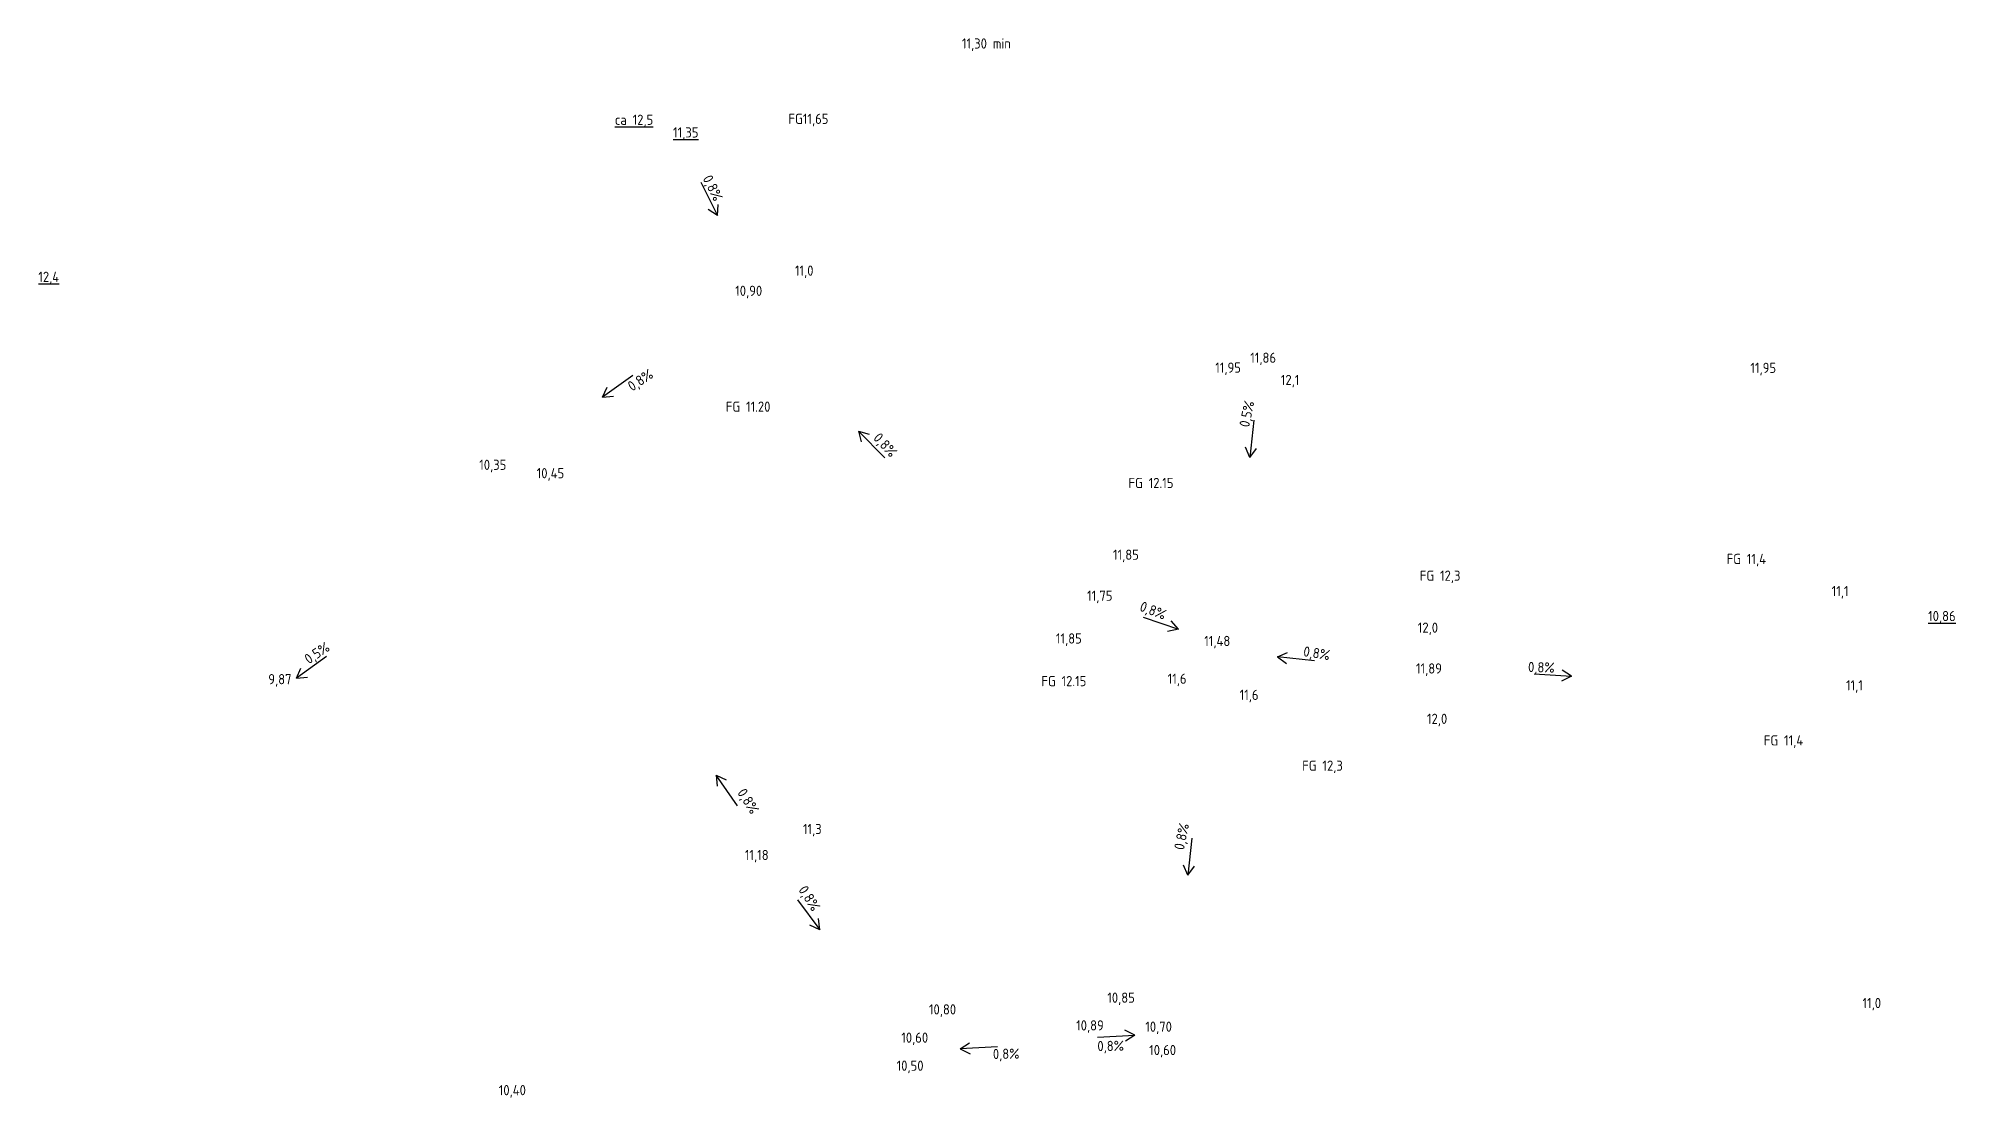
# Model space of a CAD drawing. Header units: metres. Extents: x 119354 to 119824, y 6148214 to 6148474.
import ezdxf

# ---------------------------------------------------------------- set-up
doc = ezdxf.new("R2010")
doc.units = ezdxf.units.M
doc.header["$LTSCALE"] = 0.5
doc.header["$MEASUREMENT"] = 0
doc.layers.add('Z-carro', color=3, linetype='Continuous')
doc.styles.add('Iso', font='iso.shx')

msp = doc.modelspace()

# ---------------------------------------------------------------- linework, layer by layer
at = {"layer": 'Z-carro', "extrusion": (1.41091e-08, -2.66725e-08, 1), "elevation": -0.16, "flags": 128}
for points in [[(119516.49, 6148438.56), (119520.63, 6148430.41), (119518.35, 6148431.9)], [(119516.49, 6148438.56), (119520.63, 6148430.41), (119520.77, 6148433.13)], [(119499.89, 6148391.22), (119492.46, 6148385.89), (119493.59, 6148388.37)], [(119499.89, 6148391.22), (119492.46, 6148385.89), (119495.17, 6148386.16)], [(119652.01, 6148380.25), (119651.04, 6148371.16), (119649.94, 6148373.65)], [(119652.01, 6148380.25), (119651.04, 6148371.16), (119652.64, 6148373.36)], [(119561.57, 6148371.09), (119555.15, 6148377.61), (119557.77, 6148376.88)], [(119561.57, 6148371.09), (119555.15, 6148377.61), (119555.84, 6148374.98)], [(119624.91, 6148332.05), (119633.55, 6148329.07), (119630.88, 6148328.55)], [(119624.91, 6148332.05), (119633.55, 6148329.07), (119631.77, 6148331.12)], [(119424.87, 6148322.41), (119417.44, 6148317.08), (119418.57, 6148319.56)], [(119424.87, 6148322.41), (119417.44, 6148317.08), (119420.15, 6148317.35)], [(119666.87, 6148321.32), (119657.78, 6148322.31), (119660.27, 6148323.4)], [(119666.87, 6148321.32), (119657.78, 6148322.31), (119659.97, 6148320.71)], [(119720.65, 6148318.17), (119729.77, 6148317.57), (119727.51, 6148319.08)], [(119720.65, 6148318.17), (119729.77, 6148317.57), (119727.33, 6148316.37)], [(119525.49, 6148285.83), (119520.25, 6148293.32), (119522.71, 6148292.17)], [(119525.49, 6148285.83), (119520.25, 6148293.32), (119520.49, 6148290.61)], [(119636.82, 6148277.91), (119635.85, 6148268.82), (119634.75, 6148271.31)], [(119636.82, 6148277.91), (119635.85, 6148268.82), (119637.45, 6148271.02)], [(119540.22, 6148262.79), (119545.69, 6148255.47), (119545.37, 6148258.17)], [(119540.22, 6148262.79), (119545.69, 6148255.47), (119543.19, 6148256.54)], [(119613.69, 6148229.16), (119622.82, 6148229.66), (119620.4, 6148230.88)], [(119613.69, 6148229.16), (119622.82, 6148229.66), (119620.54, 6148228.17)], [(119589.22, 6148226.81), (119580.09, 6148226.28), (119582.36, 6148227.77)], [(119589.22, 6148226.81), (119580.09, 6148226.28), (119582.52, 6148225.06)]]:
    msp.add_lwpolyline(points, dxfattribs=at)

# ---------------------------------------------------------------- texts
at = {"layer": 'Z-carro', "extrusion": (1.41091e-08, -2.66725e-08, 1), "style": 'Iso', "oblique": 360}
for s, rotation, p in [('11,30 min', 0.045, (119580.48, 6148471.29, -0.16)), ('%%uca 12,5', 0.045, (119495.47, 6148452.61, -0.16)), ('FG11,65', 0.045, (119537.99, 6148452.84, -0.16)), ('%%u11,35', 0.045, (119509.72, 6148449.51, -0.16)), ('%%u12,4', 0.045, (119354.24, 6148414.14, -0.16)), ('11,0', 0.045, (119539.57, 6148415.66, -0.16)), ('10,90', 0.045, (119524.94, 6148410.71, -0.16)), ('11,95', 0.045, (119642.53, 6148391.9, -0.16)), ('11,86', 0.045, (119651.1, 6148394.32, -0.16)), ('11,95', 0.045, (119773.62, 6148391.84, -0.16)), ('12,1', 0.045, (119658.6, 6148388.88, -0.16)), ('FG 11.20', 0.045, (119522.65, 6148382.33, -0.16)), ('0,5%', 78.2972, (119650.83, 6148378.4, -0.16)), ('0,8%', 312.872, (119558.59, 6148375.75, -0.16)), ('10,35', 0.045, (119462.24, 6148368.09, -0.16)), ('10,45', 0.045, (119476.31, 6148366.04, -0.16)), ('FG 12.15', 0.045, (119621.28, 6148363.64, -0.16)), ('11,85', 0.045, (119617.48, 6148346.07, -0.16)), ('FG 11,4', 0.045, (119767.81, 6148345.03, -0.16)), ('FG 12,3', 0.045, (119692.65, 6148340.93, -0.16)), ('11,75', 0.045, (119611.14, 6148336.02, -0.16)), ('11,1', 0.045, (119793.54, 6148337.16, -0.16)), ('0,8%', 339.2278, (119623.82, 6148333.65, -0.16)), ('%%u10,86', 0.045, (119817.16, 6148331.04, -0.16)), ('11,85', 0.045, (119603.5, 6148325.55, -0.16)), ('11,48', 0.045, (119639.83, 6148324.94, -0.16)), ('12,0', 0.045, (119692.15, 6148328.2, -0.16)), ('9,87', 0.045, (119410.57, 6148315.58, -0.16)), ('11,6', 0.045, (119630.87, 6148315.69, -0.16)), ('11,89', 0.045, (119691.7, 6148318.2, -0.16)), ('FG 12.15', 0.045, (119599.94, 6148315.11, -0.16)), ('11,6', 0.045, (119648.51, 6148311.74, -0.16)), ('11,1', 0.045, (119797.04, 6148314.09, -0.16)), ('12,0', 0.045, (119694.4, 6148305.87, -0.16)), ('FG 11,4', 0.045, (119776.92, 6148300.58, -0.16)), ('FG 12,3', 0.045, (119663.84, 6148294.39, -0.16)), ('11,3', 0.045, (119541.53, 6148278.88, -0.16)), ('0,8%', 78.2972, (119634.85, 6148274.85, -0.16)), ('11,18', 0.045, (119527.31, 6148272.52, -0.16)), ('10,85', 0.045, (119616.08, 6148237.57, -0.16)), ('11,0', 0.045, (119801.09, 6148236.25, -0.16)), ('10,80', 0.045, (119572.4, 6148234.69, -0.16)), ('10,89', 0.045, (119608.46, 6148230.77, -0.16)), ('10,60', 0.045, (119565.62, 6148227.78, -0.16)), ('10,70', 0.045, (119625.39, 6148230.46, -0.16)), ('10,60', 0.045, (119626.35, 6148224.73, -0.16)), ('10,50', 0.045, (119564.48, 6148220.9, -0.16)), ('10,40', 0.045, (119467.02, 6148214.91, -0.16))]:
    msp.add_text(s, height=2.5, rotation=rotation, dxfattribs=at).set_placement(p)
at = {"layer": 'Z-carro', "extrusion": (1.41091e-08, -2.66725e-08, 1), "style": 'Iso'}
for s, rotation, p in [('0,8%', 296.4991, (119516.89, 6148439.51, -0.16)), ('0,8%', 34.0926, (119499.71, 6148387.24, -0.16)), ('0,5%', 34.0926, (119420.52, 6148320.41, -0.16)), ('0,8%', 350.8271, (119663.98, 6148322.48, -0.16)), ('0,8%', 358.4773, (119719.13, 6148318.58, -0.16)), ('0,8%', 302.4879, (119525.34, 6148289.03, -0.16)), ('0,8%', 302.4879, (119540.32, 6148265.24, -0.16)), ('0,8%', 0.8755, (119588.08, 6148223.77, -0.16)), ('0,8%', 0.8755, (119613.68, 6148225.7, -0.16))]:
    msp.add_text(s, height=2.5, rotation=rotation, dxfattribs=at).set_placement(p)

doc.saveas('drawing.dxf')
